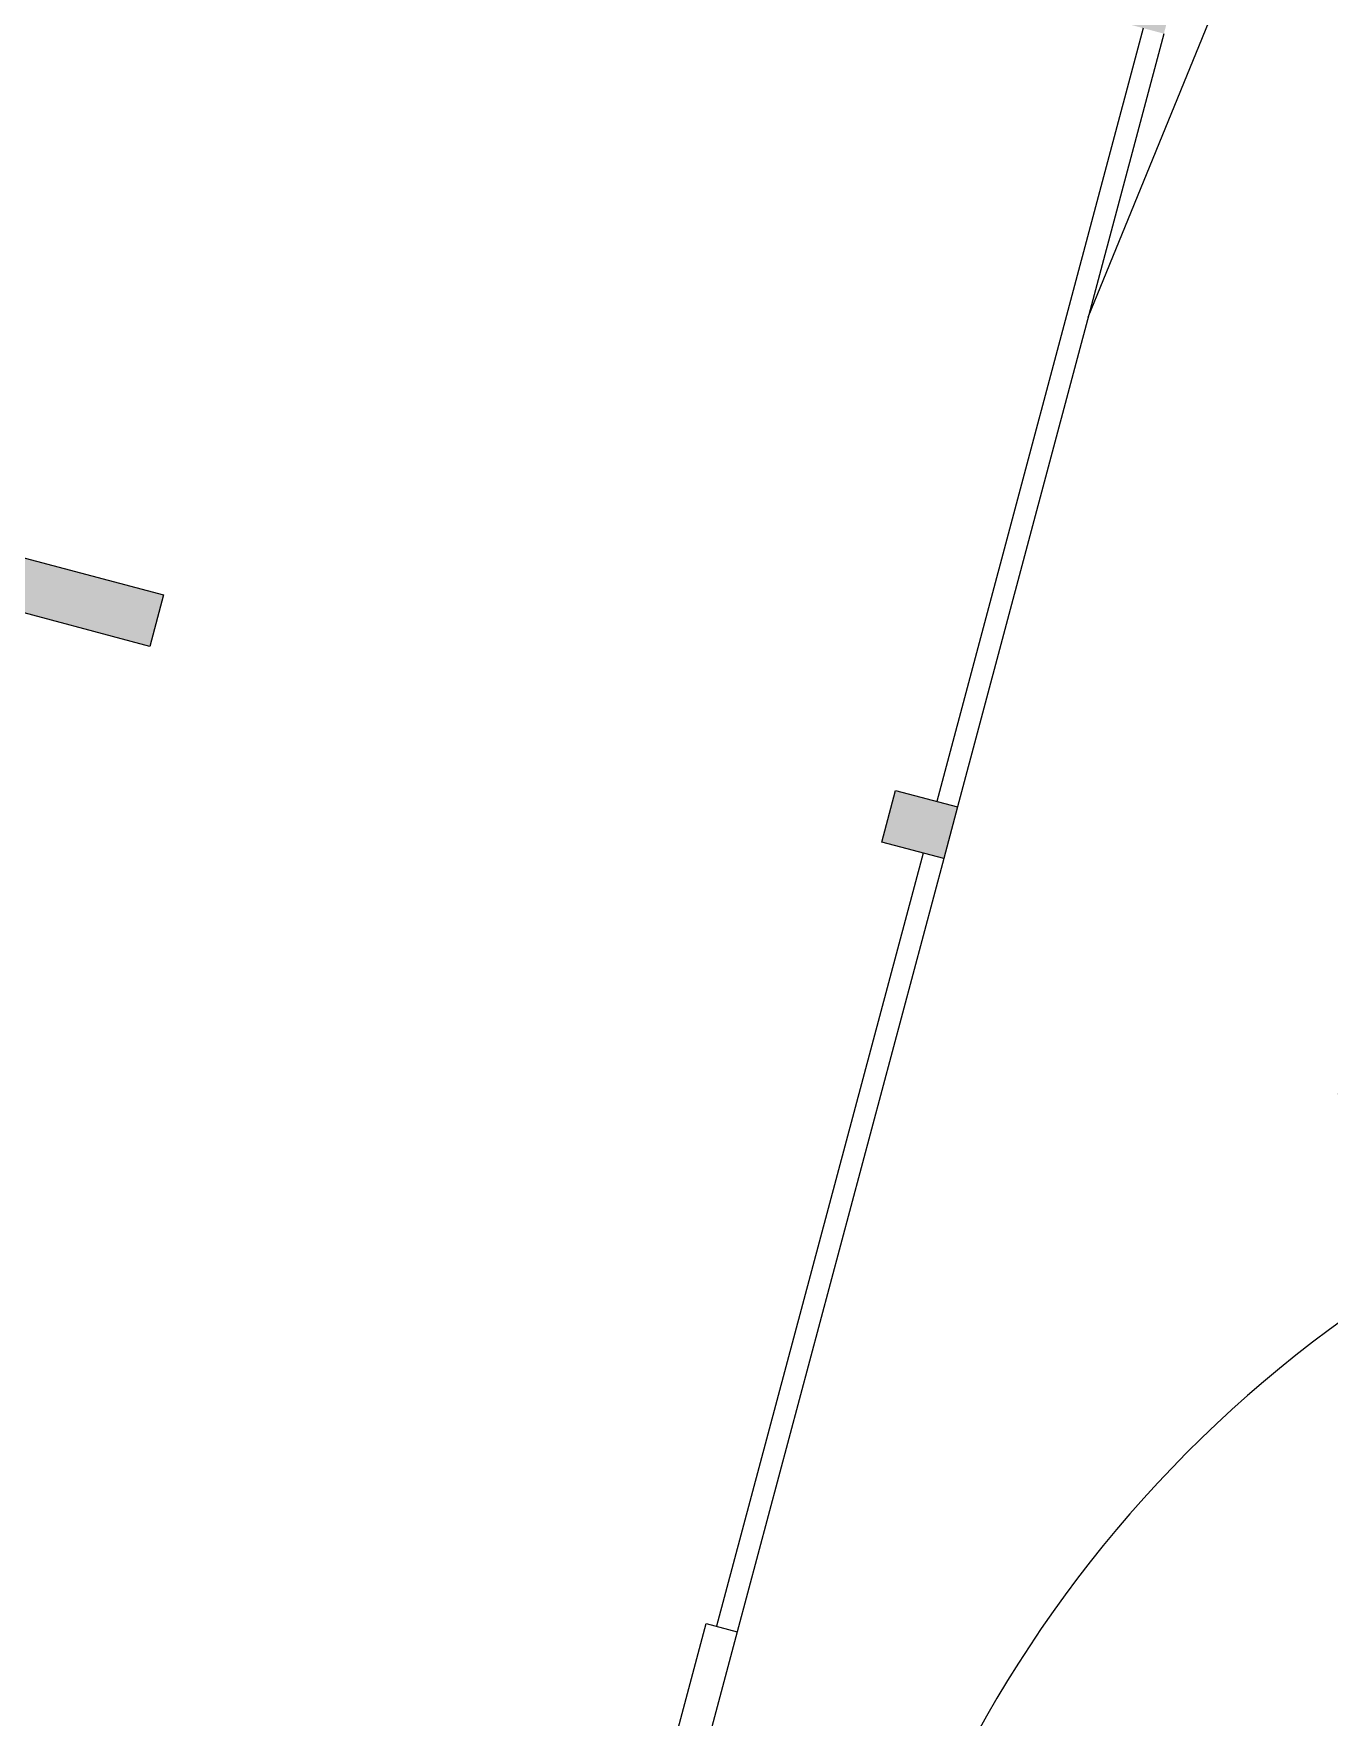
# Model space of a CAD drawing. Header units: centimetres. Extents: x 139057 to 200038, y 34824 to 80516.
# Drawn here: x 169640 to 170854, y 69827 to 71405 of the extents above; entities that cross this region are included whole.
import ezdxf

# ---------------------------------------------------------------- set-up
doc = ezdxf.new("R2010")
doc.units = ezdxf.units.CM
doc.header["$LTSCALE"] = 100
for name, color, linetype, lineweight in [('410_STRUTTURE_001-AM_0', 7, 'Continuous', 0), ('430_TAVOLATI_001-AM_0', 3, 'Continuous', 0), ('440_SIMBOLI_001-AM_0', 31, 'Continuous', 0)]:
    doc.layers.add(name, color=color, linetype=linetype, lineweight=lineweight)

msp = doc.modelspace()

# ---------------------------------------------------------------- hatches: boundary and pattern name
at = {"layer": '410_STRUTTURE_001-AM_0'}
h = msp.add_hatch(color=256, dxfattribs=at)
h.paths.add_polyline_path([(168319.036801404, 71212.34914960874), (168331.9347591443, 71260.6569407673), (168476.8661211344, 71221.96093464059), (168463.9681633922, 71173.65314348949)])
h.paths.add_polyline_path([(168608.8915368529, 71134.95927026284), (168621.7894945951, 71183.2670614214), (168766.7128680559, 71144.57318820221), (168753.8149103137, 71096.26539704365)])
h.paths.add_polyline_path([(168402.5242130148, 70362.03461180789), (168415.4221707551, 70410.34240296645), (168560.345544214, 70371.6485297398), (168547.4475864737, 70323.3407385887)])
h.paths.add_polyline_path([(168112.6774660914, 70439.42235825372), (168125.5754238317, 70487.73014940483), (168270.4987972925, 70449.03627618564), (168257.6008395503, 70400.72848502708)])
h.paths.add_polyline_path([(169604.0320346603, 70869.26134088797), (169616.9299924007, 70917.56913203908), (169761.8533658596, 70878.87525881988), (169748.9554081192, 70830.56746766133)])
h.paths.add_polyline_path([(169810.3993585022, 71642.18599934292), (169823.2973162426, 71690.49379049403), (169968.2206897034, 71651.79991727484), (169955.322731963, 71603.49212612373)])
h.paths.add_polyline_path([(170641.2933662186, 71420.34112668944), (170654.1913654028, 71468.64894674135), (170712.1606736077, 71453.17136798216), (170699.2626744235, 71404.8635479228)])
h.paths.add_polyline_path([(168815.2588606948, 71907.88392872525), (168828.156818437, 71956.19171987635), (168973.0801918978, 71917.49784665716), (168960.1822341556, 71869.1900554986)])
h.paths.add_polyline_path([(168525.4020963988, 71985.27434975815), (168538.3000541391, 72033.58214090926), (168683.2334449763, 71994.88559309555), (168670.3354872341, 71946.57780193699)])
h.paths.add_polyline_path([(167264.4857090811, 71493.9094341935), (167277.3819546035, 71542.21068612648), (167388.4912590167, 71512.54493602527), (167375.5950134943, 71464.24368409229)])
h.paths.add_polyline_path([(167058.118385241, 70720.98477573109), (167071.0146307634, 70769.28602767152), (167182.1239351748, 70739.62027757031), (167169.2276896524, 70691.31902562988)])
h.paths.add_polyline_path([(166801.3973511538, 71617.55189285589), (166814.2953088923, 71665.859684007), (166765.9875177393, 71678.75764174176), (166753.0895599989, 71630.44985059065)])
h.paths.add_polyline_path([(166573.7546890812, 70850.30765160335), (166586.6526468197, 70898.61544275445), (166538.3448556667, 70911.51340048922), (166525.4468979264, 70863.20560933811)])
h = msp.add_hatch(color=256, dxfattribs=at)
h.paths.add_polyline_path([(173535.703824001, 67385.56660064471, 1), (173605.703824001, 67385.56660064471, 1)])
h.paths.add_polyline_path([(173797.7268144159, 67599.53901330543), (173817.0348292576, 67594.32359741045), (173824.8579530964, 67623.28561967028), (173805.5499382565, 67628.50103556526)])
h.paths.add_polyline_path([(173595.5743987827, 67650.52054847193), (173644.0581951054, 67638.3008310364), (173656.2779125409, 67686.78462735725), (173607.7941162182, 67699.00434479279)])
h.paths.add_polyline_path([(173282.7658103114, 67729.35993094904), (173294.985527747, 67777.8437272699), (173246.5017314242, 67790.06344471288), (173234.2820139887, 67741.57964838458)])
h.paths.add_polyline_path([(172712.8516886855, 67924.56307605816), (172664.3678923628, 67936.7827934937), (172652.1481749291, 67888.29899717284), (172700.6319712499, 67876.0792797373)])
h.paths.add_polyline_path([(173400.0183086718, 68035.0438000576), (173351.5345123491, 68047.26351749313), (173339.3147949135, 67998.77972117228), (173387.7985912344, 67986.56000373674)])
h.paths.add_polyline_path([(173723.5034994414, 67953.51351706845), (173675.0197031206, 67965.73323450399), (173662.799985685, 67917.24943818313), (173711.2837820059, 67905.0297207476)])
h.paths.add_polyline_path([(173933.7390646419, 68026.42435526264), (173938.8226471735, 68045.76749846501), (173739.5380477445, 68098.14159803254), (173734.4544652166, 68078.79845483763)])
h.paths.add_polyline_path([(174017.3327590699, 68430.7400692941, 1), (173967.3327590699, 68430.7400692941, 1)])
h.paths.add_polyline_path([(173541.6363384729, 68499.24349598003, 1), (173591.6363384729, 68499.24349598003, 1)])
h.paths.add_polyline_path([(173138.5035997486, 68553.59186703873, 1), (173088.5035997486, 68553.59186703873, 1)])
h.paths.add_polyline_path([(174231.9754669914, 69078.78654690248, 1), (174281.9754669914, 69078.78654690248, 1)])
h.paths.add_polyline_path([(173843.1051564912, 69237.58949631614, 1), (173893.1051564912, 69237.58949631614, 1)])
h.paths.add_polyline_path([(173485.7657323895, 69403.93775548202, 1), (173435.7657323895, 69403.93775548202, 1)])
h.paths.add_polyline_path([(172945.0978969695, 69604.30867634875, 1), (172995.0978969695, 69604.30867634875, 1)])
h.paths.add_polyline_path([(171589.8055668703, 69249.54966355277, 1), (171509.8055670565, 69249.54966355277, 1)])
h.paths.add_polyline_path([(170885.6377255848, 70367.90717836631), (170938.2289924721, 70396.78898311568), (170914.1608218426, 70440.61503886593), (170861.5695549833, 70411.73323404205)])
h.paths.add_polyline_path([(169410.5626685588, 70144.64447359902), (169397.6647108184, 70096.33668244792), (169542.5880842792, 70057.64280922127), (169555.4860420177, 70105.95060037983)])
h.paths.add_polyline_path([(170492.8973653751, 70631.93835152102), (170505.7953645611, 70680.24617158038), (170447.8240415627, 70695.72428829384), (170434.9260423767, 70647.41646822703)])
h = msp.add_hatch(color=256, dxfattribs=at)
h.paths.add_polyline_path([(166334.6032424687, 68430.08863617641), (166347.501200209, 68478.39642733497), (166299.1934090542, 68491.29438506973), (166286.2954513157, 68442.98659391863)])
h.paths.add_polyline_path([(166451.9158065008, 68450.51820837868), (166439.01607417, 68402.20389704568), (166550.1211357644, 68372.53927976055), (166563.0208680952, 68420.85359109355)])
h.paths.add_polyline_path([(166507.0445527589, 69178.40260812057), (166536.7098565405, 69289.51053144199), (166565.6945312308, 69281.77175679964), (166536.0292274492, 69170.66383347822)])
h.paths.add_polyline_path([(166665.978096333, 69135.96858486695), (166695.6434799532, 69247.07651666713), (166743.950404477, 69234.17875658882), (166714.2850208568, 69123.07082478864)])
h.paths.add_polyline_path([(166625.5423325287, 69690.96143662346), (166638.4402902672, 69739.26922778202), (166590.1324991143, 69752.16718551678), (166577.2345413758, 69703.85939436567)])
h.paths.add_polyline_path([(166377.6703759214, 70102.05372853739), (166381.0508529699, 70152.91467922342), (166447.440853451, 70135.1888548748), (166435.2709348096, 70086.90126953436)])
h.paths.add_polyline_path([(166374.0934904615, 70048.23771610273), (166377.468381575, 70099.01460693193), (166435.237502827, 70083.59051763428), (166422.4106468676, 70035.23657902492)])
h.paths.add_polyline_path([(166858.5468420523, 69973.67396294487), (166871.4430875281, 70021.97521470649), (166982.5925281519, 69992.29874839795), (166969.6962826761, 69943.99749662889)])
h.paths.add_polyline_path([(166844.9137089929, 69922.45736899388), (166857.8117180566, 69970.76522605283), (166968.9224571051, 69941.09909290982), (166956.0244480415, 69892.79123585088)])
h.paths.add_polyline_path([(166406.1036155956, 69789.88922079069), (166419.001573336, 69838.1970119418), (166361.0322239535, 69853.67456123394), (166357.7958244426, 69802.7871785329)])
h.paths.add_polyline_path([(167989.7890093668, 68816.18321237875), (168002.6875231309, 68864.49308605654), (168147.6108965451, 68825.7992128448), (168134.7123827828, 68777.48933917446)])
h.paths.add_polyline_path([(167699.9409164289, 68893.57354919029), (167712.8385293639, 68941.88004890991), (167857.7638048666, 68903.18566785169), (167844.8661919335, 68854.87916813207)])
h.paths.add_polyline_path([(167913.1460602587, 69692.10083063108), (167926.0440179991, 69740.40862178219), (168070.9673914599, 69701.714748563), (168058.0694337195, 69653.40695740444)])
h.paths.add_polyline_path([(168044.3975977009, 69602.20069573981), (168057.2955554413, 69650.50848689092), (167912.3681915501, 69689.20342553568), (167899.4702338098, 69640.89563438458)])
h.paths.add_polyline_path([(168347.916180641, 69576.01921096606), (168360.8141383814, 69624.32700211716), (168215.8907649206, 69663.02087533635), (168202.9928071803, 69614.71308418525)])
h.paths.add_polyline_path([(168189.3209711617, 69563.50682251317), (168202.2189289021, 69611.81461367173), (168347.1423023628, 69573.12074044508), (168334.2443446206, 69524.81294929398)])
h.paths.add_polyline_path([(167783.4222415449, 68043.26063642067), (167796.3201992853, 68091.56842757923), (167941.2435727461, 68052.87455436004), (167928.3456150057, 68004.56676320148)])
h.paths.add_polyline_path([(167493.5754946234, 68120.64838286651), (167506.4734523637, 68168.95617401761), (167651.3968258245, 68130.26230079842), (167638.4988680842, 68081.95450963987)])
h.paths.add_polyline_path([(169343.0566779884, 69310.32127999676), (169355.9546357716, 69358.62907130433), (169211.0312623108, 69397.32294452352), (169198.1333045276, 69349.01515321595)])
h.paths.add_polyline_path([(169184.4614693286, 69297.80889461351), (169197.3594270652, 69346.11668574972), (169342.282800526, 69307.42281253052), (169329.3848427912, 69259.11502139432)])
h.paths.add_polyline_path([(168984.9300631235, 68550.48736554546), (168997.8280208657, 68598.79515669656), (169142.7513943115, 68560.10128348482), (169129.8534365712, 68511.79349232627)])
h.paths.add_polyline_path([(168778.5627392816, 67777.5627070905), (168791.4607059961, 67825.87053185118), (168936.3840794569, 67787.17665863199), (168923.4861127423, 67738.86883387131)])
h.paths.add_polyline_path([(169622.354705135, 67604.02562545401), (169609.4567258736, 67555.71788001967), (169667.426096263, 67540.24028464568), (169680.3240755243, 67588.54803008748)])
h.paths.add_polyline_path([(169412.7509816351, 66780.21358376158), (169425.6489793329, 66828.5213982479), (169473.9567304483, 66815.6234174685), (169461.0587327505, 66767.31560298217)])
h.paths.add_polyline_path([(169206.3836577932, 66007.28892529917), (169219.2816554519, 66055.59673964394), (169267.5894065673, 66042.69875886453), (169254.6914089067, 65994.39094451976)])
h.paths.add_polyline_path([(169000.0163339326, 65234.36426682931), (169012.9143316025, 65282.67208121133), (169061.2220827179, 65269.77410043192), (169048.3240850481, 65221.4662860499)])
h.paths.add_polyline_path([(168220.6658755863, 65494.19873669159), (168207.7678963231, 65445.89099125725), (168265.7372667143, 65430.41339588326), (168278.6352459757, 65478.72114132506)])
h.paths.add_polyline_path([(168427.0331994357, 66267.12339517636), (168414.1352201743, 66218.81564974201), (168472.1045905637, 66203.33805436803), (168485.0025698269, 66251.64579980982)])
h.paths.add_polyline_path([(168633.4005232776, 67040.04805363131), (168620.5025440162, 66991.74030819697), (168678.4719144056, 66976.26271283043), (168691.3698936669, 67024.57045826477)])
edge = h.paths.add_edge_path()
edge.add_line((166633.2810945796, 69719.94611468328), (166650.2338224786, 69715.44568000895))
edge.add_line((166655.393018168, 69734.7687931077), (166650.2338224786, 69715.44568000895))
edge.add_line((166638.4402902672, 69739.26922778202), (166655.3930181662, 69734.7687931077))

# ---------------------------------------------------------------- linework, layer by layer
for points, elevation in [([(169604.0320346603, 70869.26134088797), (169616.9299924007, 70917.56913203908), (169761.8533658596, 70878.87525881988), (169748.9554081192, 70830.56746766133)], -3.526730680770107e-08), ([(170434.9260423767, 70647.41646822703), (170447.8240415627, 70695.72428829384), (170505.7953645611, 70680.24617158038), (170492.8973653751, 70631.93835152102)], -3.490789228516181e-08), ([(170070.9099448161, 69167.73929660184), (170270.4413510623, 69915.06082575185), (170299.427536952, 69907.3216476233), (170099.8961307058, 69160.0001184733)], -3.490789228516181e-08)]:
    msp.add_lwpolyline(points, close=True, dxfattribs=dict(at, elevation=elevation))
at = {"layer": '430_TAVOLATI_001-AM_0'}
for p, q in [((170679.9420864159, 71410.02209589792, -3.490789228516181e-08), (170486.4722480649, 70685.40535468025, -3.490789228516181e-08)), ((170699.2652028786, 71404.86291279805, -3.490789228516181e-08), (170505.7953645258, 70680.24617158038, -3.490789228516181e-08)), ((170473.5742588422, 70637.0975719334, -3.490789228516181e-08), (170280.1044204911, 69912.48083072317, -3.490789228516181e-08)), ((170492.897375303, 70631.93838883353, -3.490789228516181e-08), (170299.4270742523, 69907.31991464061, -3.490789228516181e-08))]:
    msp.add_line(p, q, dxfattribs=at)
at = {"layer": '440_SIMBOLI_001-AM_0', "elevation": -3.490789228516181e-08}
msp.add_lwpolyline([(170628.327120856, 71139.17332386387), (170993.2834108291, 72031.91702024055), (170875.7180881748, 71073.2316946478)], dxfattribs=at)
at = {"layer": '440_SIMBOLI_001-AM_0'}
msp.add_arc((171549.8055669578, 69249.54966351551, -3.46163555664285e-08), 1170.000000006457, 120.610412354488, 181.9938293772693, dxfattribs=at)

doc.saveas('drawing.dxf')
